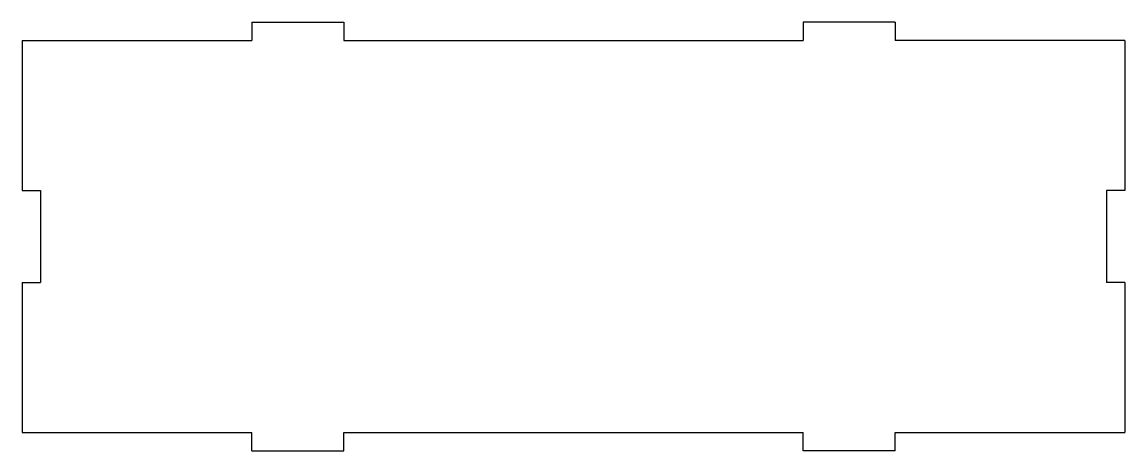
# Model space of a CAD drawing. Extents: x -90 to 90, y -35 to 35.
import ezdxf

# ---------------------------------------------------------------- set-up
doc = ezdxf.new("R2010")
doc.units = 0
doc.header["$MEASUREMENT"] = 0
doc.layers.add('VISIBLE', color=7, linetype='CONTINUOUS')

msp = doc.modelspace()

# ---------------------------------------------------------------- linework, layer by layer
at = {"layer": 'VISIBLE'}
for p, q in [((-52.5, 35), (-37.5, 35)), ((-52.5, 35), (-52.5, 32)), ((-37.5, 35), (-37.5, 32)), ((52.5, 35), (37.5, 35)), ((37.5, 35), (37.5, 32)), ((52.5, 35), (52.5, 32)), ((-90, 32), (-52.5, 32)), ((-90, 32), (-90, 7.5)), ((-37.5, 32), (37.5, 32)), ((90, 32), (52.5, 32)), ((90, 32), (90, 7.5)), ((-90, 7.5), (-87, 7.5)), ((-87, 7.5), (-87, -7.5)), ((87, 7.5), (87, -7.5)), ((90, 7.5), (87, 7.5)), ((-90, -7.5), (-87, -7.5)), ((-90, -7.5), (-90, -32)), ((90, -7.5), (87, -7.5)), ((90, -7.5), (90, -32)), ((-90, -32), (-52.5, -32)), ((-52.5, -35), (-52.5, -32)), ((-37.5, -35), (-37.5, -32)), ((-37.5, -32), (37.5, -32)), ((37.5, -35), (37.5, -32)), ((52.5, -35), (52.5, -32)), ((52.5, -32), (90, -32)), ((-52.5, -35), (-37.5, -35)), ((52.5, -35), (37.5, -35))]:
    msp.add_line(p, q, dxfattribs=at)

doc.saveas('drawing.dxf')
